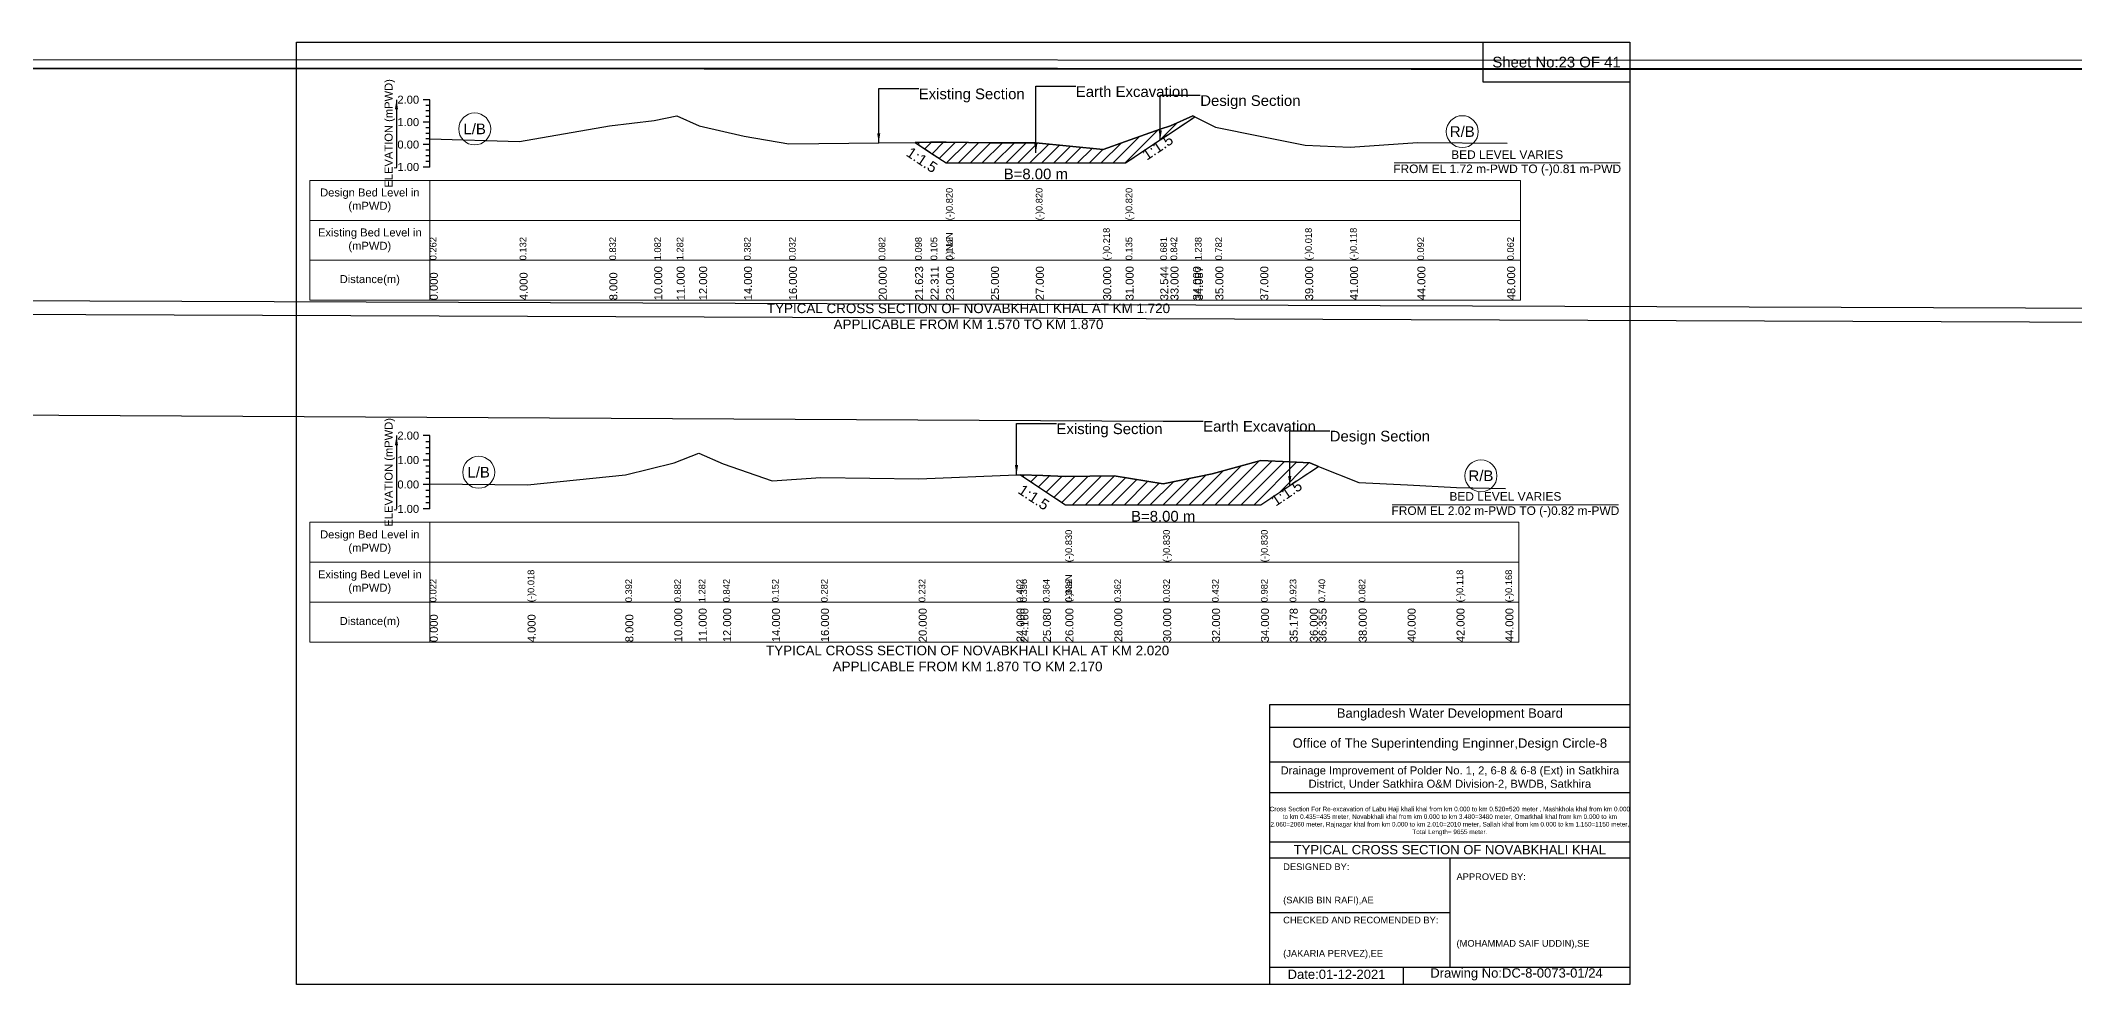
# Model space of a CAD drawing. Header units: inches. Extents: x 0 to 506000, y -4242 to 7.
# Drawn here: x 318849 to 328000, y -4242 to 7 of the extents above; entities that cross this region are included whole.
import ezdxf

# ---------------------------------------------------------------- set-up
doc = ezdxf.new("R2010")
doc.units = ezdxf.units.IN
doc.header["$LTSCALE"] = 7
doc.header["$MEASUREMENT"] = 0
doc.linetypes.add('DASHED', pattern=[0.75, 0.5, -0.25])
for name, color, linetype, lineweight in [('Cross section Data Border', 7, 'Continuous', 9), ('Cross Section Labels', 7, 'Continuous', 9), ('Design_Bed_Level for Xsection', 7, 'DASHED', 25), ('Existing_Bed_Level for Xsection', 7, 'Continuous', 25), ('Long Section Labels', 7, 'Continuous', 9)]:
    doc.layers.add(name, color=color, linetype=linetype, lineweight=lineweight)
doc.styles.get("Standard").update_dxf_attribs({"font": 'arial.ttf'})
doc.dimstyles.get("Standard").update_dxf_attribs({"dimtxt": 0.18, "dimasz": 0.18, "dimexe": 0.18, "dimexo": 0.0625, "dimgap": 0.09, "dimtad": 0, "dimtih": 1, "dimtoh": 1, "dimdec": 4, "dimzin": 0, "dimdsep": 46, "dimtxsty": 'Standard', "dimcen": 0.09, "dimadec": 0, "dimazin": 0, "dimtfac": 1, "dimtdec": 4, "dimtofl": 0, "dimtmove": 0, "dimatfit": 3, "dimfxl": 1, "dimtolj": 1, "dimtzin": 0, "dimarcsym": 0})

msp = doc.modelspace()

# ---------------------------------------------------------------- hatches: boundary and pattern name
at = {"layer": 'Existing_Bed_Level for Xsection'}
h = msp.add_hatch(dxfattribs=at)
h.set_pattern_fill('ANSI31', color=256, scale=303, style=0)
h.paths.add_polyline_path([(322783.9, -451.1), (322853.4, -497.4), (322923, -543.8), (323125, -543.8), (323327, -543.8), (323630, -543.8), (323731, -543.8), (323886.9, -439.9), (323933, -409.1), (324034, -341.8), (324042.8, -335.9), (324034, -331.5), (323933, -375.9), (323886.9, -392.2), (323731, -447.3), (323630, -483), (323327, -452.7), (323125, -452.7), (322923, -449.7), (322853.4, -450.4)])
h = msp.add_hatch(dxfattribs=at)
h.set_pattern_fill('ANSI31', color=256, scale=330, style=0)
h.paths.add_polyline_path([(323257.6, -1947.9), (323358.8, -2015.4), (323460, -2082.8), (323680, -2082.8), (323900, -2082.8), (324120, -2082.8), (324340, -2082.8), (324469.5, -1996.5), (324560, -1936.2), (324599, -1910.1), (324560, -1894.5), (324469.5, -1890), (324340, -1883.5), (324120, -1944), (323900, -1988), (323680, -1951.7), (323460, -1955), (323358.8, -1951.5)])

# ---------------------------------------------------------------- linework, layer by layer
for points in [[(320000, 0), (326000, 0), (326000, -4242), (320000, -4242)], [(325340, 0), (326000, 0), (326000, -180), (325340, -180)]]:
    msp.add_lwpolyline(points, close=True)
for points in [[(324380, -4242), (324380, -2982), (326000, -2982)], [(324380, -3084), (326000, -3084)], [(324380, -3240), (326000, -3240)], [(324380, -3378), (326000, -3378)], [(324380, -3600), (326000, -3600)], [(324380, -3672), (326000, -3672)], [(325190, -3672), (325190, -4164)], [(324380, -3918), (325190, -3918)], [(324380, -4164), (326000, -4164)], [(324980, -4164), (324980, -4242)]]:
    msp.add_lwpolyline(points)
at = {"layer": 'Cross section Data Border'}
for points in [[(320060, -622), (325508, -622), (325508, -1162), (320060, -1162)], [(320060, -2161.5), (325500, -2161.5), (325500, -2701.5), (320060, -2701.5)]]:
    msp.add_lwpolyline(points, close=True, dxfattribs=at)
for points in [[(320600, -622), (320600, -1162)], [(320060, -802), (325508, -802)], [(320060, -982), (325508, -982)], [(320600, -2161.5), (320600, -2701.5)], [(320060, -2341.5), (325500, -2341.5)], [(320060, -2521.5), (325500, -2521.5)]]:
    msp.add_lwpolyline(points, dxfattribs=at)
at = {"layer": 'Cross Section Labels'}
for points in [[(324939, -543.8), (325957, -543.8)], [(324931, -2082.8), (325949, -2082.8)]]:
    msp.add_lwpolyline(points, dxfattribs=at)
for centre in [(320802, -390.6), (325246, -402.7), (320820, -1936.3), (325330, -1952.2)]:
    msp.add_circle(centre, 72, dxfattribs=at)
at = {"layer": 'Design_Bed_Level for Xsection'}
for points in [[(322783.9, -451.1), (322853.4, -497.4), (322923, -543.8), (323327, -543.8), (323731, -543.8), (323886.9, -439.9), (324042.8, -335.9)], [(323257.6, -1947.9), (323358.8, -2015.4), (323460, -2082.8), (323900, -2082.8), (324340, -2082.8), (324469.5, -1996.5), (324599, -1910.1)]]:
    msp.add_lwpolyline(points, dxfattribs=at)
at = {"layer": 'Existing_Bed_Level for Xsection'}
for points in [[(320600, -259), (320570, -259)], [(320600, -562), (320600, -461), (320600, -360), (320600, -259)], [(320600, -360), (320570, -360)], [(320600, -284.2), (320582, -284.2)], [(320600, -309.5), (320582, -309.5)], [(320600, -334.7), (320582, -334.7)], [(320600, -434.5), (321004, -447.6), (321408, -376.9), (321610, -351.7), (321711, -331.5), (321812, -376.9), (322014, -422.4), (322216, -457.8), (322620, -452.7), (322783.9, -451.1), (322853.4, -450.4), (322923, -449.7), (322923, -449.7), (323125, -452.7), (323327, -452.7), (323327, -452.7), (323630, -483), (323731, -447.3), (323731, -447.3), (323886.9, -392.2), (323933, -375.9), (324034, -331.5), (324042.8, -335.9), (324135, -382), (324337, -422.4), (324539, -462.8), (324741, -472.9), (325044, -451.7), (325448, -454.7)], [(320600, -385.2), (320582, -385.2)], [(320600, -410.5), (320582, -410.5)], [(320600, -435.7), (320582, -435.7)], [(320600, -461), (320570, -461)], [(320600, -486.2), (320582, -486.2)], [(320600, -511.5), (320582, -511.5)], [(320600, -536.7), (320582, -536.7)], [(320600, -562), (320570, -562)], [(320600, -1771.5), (320570, -1771.5)], [(320600, -1799), (320582, -1799)], [(320600, -1826.5), (320582, -1826.5)], [(320600, -2101.5), (320600, -1991.5), (320600, -1881.5), (320600, -1771.5)], [(320600, -1881.5), (320570, -1881.5)], [(320600, -1854), (320582, -1854)], [(320600, -1909), (320582, -1909)], [(320600, -1989.1), (321040, -1993.5), (321480, -1948.4), (321700, -1894.5), (321810, -1850.5), (321920, -1898.9), (322140, -1974.8), (322360, -1960.5), (322800, -1966), (323240, -1947.3), (323257.6, -1947.9), (323358.8, -1951.5), (323460, -1955), (323460, -1955), (323680, -1951.7), (323900, -1988), (323900, -1988), (324120, -1944), (324340, -1883.5), (324340, -1883.5), (324469.5, -1890), (324560, -1894.5), (324599, -1910.1), (324780, -1982.5), (325000, -1993.5), (325220, -2004.5), (325440, -2010)], [(320600, -1991.5), (320570, -1991.5)], [(320600, -1936.5), (320582, -1936.5)], [(320600, -1964), (320582, -1964)], [(320600, -2101.5), (320570, -2101.5)], [(320600, -2019), (320582, -2019)], [(320600, -2046.5), (320582, -2046.5)], [(320600, -2074), (320582, -2074)]]:
    msp.add_lwpolyline(points, dxfattribs=at)
for points in [[(322783.9, -451.1), (322783.9, -451.1), (322853.4, -497.4), (322923, -543.8), (322923, -543.8), (323125, -543.8), (323327, -543.8), (323327, -543.8), (323630, -543.8), (323731, -543.8), (323731, -543.8), (323886.9, -439.9), (323933, -409.1), (324034, -341.8), (324042.8, -335.9), (324042.8, -335.9), (324042.8, -335.9), (324034, -331.5), (323933, -375.9), (323886.9, -392.2), (323731, -447.3), (323731, -447.3), (323630, -483), (323327, -452.7), (323327, -452.7), (323125, -452.7), (322923, -449.7), (322923, -449.7), (322853.4, -450.4), (322783.9, -451.1)], [(323257.6, -1947.9), (323358.8, -2015.4), (323460, -2082.8), (323460, -2082.8), (323680, -2082.8), (323900, -2082.8), (323900, -2082.8), (324120, -2082.8), (324340, -2082.8), (324340, -2082.8), (324469.5, -1996.5), (324560, -1936.2), (324599, -1910.1), (324560, -1894.5), (324469.5, -1890), (324340, -1883.5), (324340, -1883.5), (324120, -1944), (323900, -1988), (323900, -1988), (323680, -1951.7), (323460, -1955), (323460, -1955), (323358.8, -1951.5)]]:
    msp.add_lwpolyline(points, close=True, dxfattribs=at)

# ---------------------------------------------------------------- texts
at = {"attachment_point": 5}
for s, insert, char_height in [('Sheet No:23 OF 41', (325670, -90), 48), ('Bangladesh Water Development Board', (325190, -3027), 42), ('Office of The Superintending Enginner,Design Circle-8', (325190, -3162), 42)]:
    msp.add_mtext(s, dxfattribs=dict(at, insert=insert, char_height=char_height))
for s, insert, char_height, width, attachment_point in [('Drainage Improvement of Polder No. 1, 2, 6-8 & 6-8 (Ext) in Satkhira District, Under Satkhira O&M Division-2, BWDB, Satkhira', (325190, -3312), 36, 1680, 5), ('Cross Section For Re-excavation of Labu Haji khali khal from km 0.000 to km 0.520=520 meter , Mashkhola khal from km 0.000 to km 0.435=435 meter, Novabkhali khal from km 0.000 to km 3.480=3480 meter, Omarkhali khal from km 0.000 to km 2.060=2060 meter, Rajnagar khal from km 0.000 to km 2.010=2010 meter, Sallah khal from km 0.000 to km 1.150=1150 meter, Total Length= 9655 meter. ', (325190, -3507), 20.5611, 1620, 5), ('TYPICAL CROSS SECTION OF NOVABKHALI KHAL', (325190, -3636), 42, 1680, 5), ('DESIGNED BY:^J^J^J(SAKIB BIN RAFI),AE', (324440, -3792), 30, 840, 4), ('APPROVED BY:^J^J^J^J^J^J(MOHAMMAD SAIF UDDIN),SE', (325220, -3912), 30, 840, 4), ('CHECKED AND RECOMENDED BY:^J^J^J(JAKARIA PERVEZ),EE', (324440, -4032), 30, 840, 4), ('Date:01-12-2021', (324680, -4197), 42, 840, 5), ('Drawing No:DC-8-0073-01/24', (325490, -4197), 42, 1320, 5)]:
    msp.add_mtext(s, dxfattribs=dict(insert=insert, char_height=char_height, width=width, attachment_point=attachment_point))
at = {"layer": 'Cross section Data Border', "char_height": 36, "width": 480, "attachment_point": 5}
for s, insert in [('Design Bed Level in (mPWD)', (320330, -712)), ('Existing Bed Level in (mPWD)', (320330, -892)), ('Distance(m)', (320330, -1072)), ('Design Bed Level in (mPWD)', (320330, -2251.5)), ('Existing Bed Level in (mPWD)', (320330, -2431.5)), ('Distance(m)', (320330, -2611.5))]:
    msp.add_mtext(s, dxfattribs=dict(at, insert=insert))
at = {"layer": 'Cross Section Labels'}
for s, insert, char_height, attachment_point in [('Existing Section', (322800, -208.5), 48, 1), ('Earth Excavation', (323507, -198.4), 48, 1), ('Design Section', (324066.9, -238.8), 48, 1), ('L/B', (320802, -390.6), 48, 5), ('R/B', (325246, -402.7), 48, 5), ('BED LEVEL VARIES ^JFROM EL 1.72 m-PWD TO (-)0.81 m-PWD', (325448, -543.8), 38.4, 5), ('B=8.00 m', (323327, -569.1), 48, 2), ('TYPICAL CROSS SECTION OF NOVABKHALI KHAL AT KM 1.720^JAPPLICABLE FROM KM 1.570 TO KM 1.870', (323024, -1234.5), 43.2, 5), ('Existing Section', (323420, -1716.5), 48, 1), ('Earth Excavation', (324080, -1705.5), 48, 1), ('Design Section', (324649.5, -1749.5), 48, 1), ('L/B', (320820, -1936.3), 48, 5), ('R/B', (325330, -1952.2), 48, 5), ('BED LEVEL VARIES ^JFROM EL 2.02 m-PWD TO (-)0.82 m-PWD', (325440, -2082.8), 38.4, 5), ('B=8.00 m', (323900, -2110.3), 48, 2), ('TYPICAL CROSS SECTION OF NOVABKHALI KHAL AT KM 2.020^JAPPLICABLE FROM KM 1.870 TO KM 2.170', (323020, -2775), 43.2, 5)]:
    msp.add_mtext(s, dxfattribs=dict(at, insert=insert, char_height=char_height, attachment_point=attachment_point))
at = {"layer": 'Cross Section Labels', "char_height": 48, "attachment_point": 2}
for insert, rotation in [((323861.7, -452.5), 33.69007), ((322828.2, -510.1), 326.30993), ((323331.3, -2029.1), 326.30993), ((324442, -2010.2), 33.69007)]:
    msp.add_mtext('1:1.5', dxfattribs=dict(at, insert=insert, rotation=rotation))
at = {"layer": 'Existing_Bed_Level for Xsection', "char_height": 36, "attachment_point": 5, "rotation": 90}
for insert in [(320420, -410.5), (320420, -1936.5)]:
    msp.add_mtext('ELEVATION (mPWD)', dxfattribs=dict(at, insert=insert))
at = {"layer": 'Existing_Bed_Level for Xsection', "char_height": 36, "attachment_point": 6}
for s, insert in [('2.00', (320552, -259)), ('1.00', (320552, -360)), ('0.00', (320552, -461)), ('-1.00', (320552, -562)), ('2.00', (320552, -1771.5)), ('1.00', (320552, -1881.5)), ('0.00', (320552, -1991.5)), ('-1.00', (320552, -2101.5))]:
    msp.add_mtext(s, dxfattribs=dict(at, insert=insert))
at = {"layer": 'Long Section Labels', "attachment_point": 1, "rotation": 90}
for s, insert, char_height in [('(-)0.820', (322923, -802), 30), ('(-)0.820', (323327, -802), 30), ('(-)0.820', (323731, -802), 30), ('0.262', (320600, -982), 30), ('0.132', (321004, -982), 30), ('0.832', (321408, -982), 30), ('0.832', (321408, -982), 30), ('1.082', (321610, -982), 30), ('1.282', (321711, -982), 30), ('1.282', (321711, -982), 30), ('0.382', (322014, -982), 30), ('0.382', (322014, -982), 30), ('0.032', (322216, -982), 30), ('0.082', (322620, -982), 30), ('0.082', (322620, -982), 30), ('0.082', (322620, -982), 30), ('0.082', (322620, -982), 30), ('0.082', (322620, -982), 30), ('0.098', (322783.9, -982), 30), ('0.105', (322853.4, -982), 30), ('(-)NaN', (322923, -982), 30), ('0.112', (322923, -982), 30), ('0.112', (322923, -982), 30), ('(-)0.218', (323630, -982), 30), ('0.135', (323731, -982), 30), ('0.135', (323731, -982), 30), ('0.135', (323731, -982), 30), ('0.681', (323886.9, -982), 30), ('0.842', (323933, -982), 30), ('1.238', (324042.8, -982), 30), ('0.782', (324135, -982), 30), ('(-)0.018', (324539, -982), 30), ('(-)0.118', (324741, -982), 30), ('0.092', (325044, -982), 30), ('0.062', (325448, -982), 30), ('0.000', (320600, -1162), 36), ('4.000', (321004, -1162), 36), ('8.000', (321408, -1162), 36), ('10.000', (321610, -1162), 36), ('11.000', (321711, -1162), 36), ('12.000', (321812, -1162), 36), ('14.000', (322014, -1162), 36), ('16.000', (322216, -1162), 36), ('20.000', (322620, -1162), 36), ('21.623', (322783.9, -1162), 36), ('22.311', (322853.4, -1162), 36), ('23.000', (322923, -1162), 36), ('23.000', (322923, -1162), 36), ('23.000', (322923, -1162), 36), ('25.000', (323125, -1162), 36), ('27.000', (323327, -1162), 36), ('27.000', (323327, -1162), 36), ('27.000', (323327, -1162), 36), ('30.000', (323630, -1162), 36), ('31.000', (323731, -1162), 36), ('31.000', (323731, -1162), 36), ('31.000', (323731, -1162), 36), ('32.544', (323886.9, -1162), 36), ('33.000', (323933, -1162), 36), ('34.000', (324034, -1162), 36), ('34.087', (324042.8, -1162), 36), ('35.000', (324135, -1162), 36), ('37.000', (324337, -1162), 36), ('39.000', (324539, -1162), 36), ('41.000', (324741, -1162), 36), ('44.000', (325044, -1162), 36), ('48.000', (325448, -1162), 36), ('(-)0.830', (323460, -2341.5), 30), ('(-)0.830', (323900, -2341.5), 30), ('(-)0.830', (324340, -2341.5), 30), ('(-)0.018', (321040, -2521.5), 30), ('(-)0.018', (321040, -2521.5), 30), ('(-)0.118', (325220, -2521.5), 30), ('(-)0.168', (325440, -2521.5), 30), ('0.022', (320600, -2521.5), 30), ('0.392', (321480, -2521.5), 30), ('0.882', (321700, -2521.5), 30), ('0.882', (321700, -2521.5), 30), ('1.282', (321810, -2521.5), 30), ('0.842', (321920, -2521.5), 30), ('0.152', (322140, -2521.5), 30), ('0.282', (322360, -2521.5), 30), ('0.232', (322800, -2521.5), 30), ('0.402', (323240, -2521.5), 30), ('0.396', (323257.6, -2521.5), 30), ('0.364', (323358.8, -2521.5), 30), ('(-)NaN', (323460, -2521.5), 30), ('(-)NaN', (323460, -2521.5), 30), ('(-)NaN', (323460, -2521.5), 30), ('0.332', (323460, -2521.5), 30), ('0.332', (323460, -2521.5), 30), ('0.362', (323680, -2521.5), 30), ('0.032', (323900, -2521.5), 30), ('0.032', (323900, -2521.5), 30), ('0.432', (324120, -2521.5), 30), ('0.982', (324340, -2521.5), 30), ('0.982', (324340, -2521.5), 30), ('0.923', (324469.5, -2521.5), 30), ('0.740', (324599, -2521.5), 30), ('0.082', (324780, -2521.5), 30), ('10.000', (321700, -2701.5), 36), ('11.000', (321810, -2701.5), 36), ('12.000', (321920, -2701.5), 36), ('14.000', (322140, -2701.5), 36), ('16.000', (322360, -2701.5), 36), ('20.000', (322800, -2701.5), 36), ('24.000', (323240, -2701.5), 36), ('24.160', (323257.6, -2701.5), 36), ('25.080', (323358.8, -2701.5), 36), ('26.000', (323460, -2701.5), 36), ('26.000', (323460, -2701.5), 36), ('26.000', (323460, -2701.5), 36), ('28.000', (323680, -2701.5), 36), ('30.000', (323900, -2701.5), 36), ('30.000', (323900, -2701.5), 36), ('30.000', (323900, -2701.5), 36), ('32.000', (324120, -2701.5), 36), ('34.000', (324340, -2701.5), 36), ('34.000', (324340, -2701.5), 36), ('34.000', (324340, -2701.5), 36), ('35.178', (324469.5, -2701.5), 36), ('36.000', (324560, -2701.5), 36), ('36.355', (324599, -2701.5), 36), ('38.000', (324780, -2701.5), 36), ('40.000', (325000, -2701.5), 36), ('42.000', (325220, -2701.5), 36), ('44.000', (325440, -2701.5), 36), ('0.000', (320600, -2701.5), 36), ('4.000', (321040, -2701.5), 36), ('8.000', (321480, -2701.5), 36)]:
    msp.add_mtext(s, dxfattribs=dict(at, insert=insert, char_height=char_height))

# ---------------------------------------------------------------- leaders
at = {"layer": 'Cross Section Labels', "annotation_type": 0, "has_hookline": 1, "hookline_direction": 0}
for points, text_width in [([(0, 0), (403262, -145.5), (403441.9, -145.5)], 497), ([(0, 0), (413300, -154.4), (413479.9, -154.4)], 497), ([(0, 0), (452717.5, -111.2), (452897.4, -111.2)], 497), ([(0, 0), (323900, -1705.5), (324079.9, -1705.5)], 497), ([(0, 0), (412980, -1586.3), (413159.9, -1586.3)], 497), ([(0, 0), (443222, -1616.7), (443401.9, -1616.7)], 497), ([(322620, -452.7), (322620, -208.5), (322799.9, -208.5)], 467.2), ([(323327, -498.3), (323327, -198.4), (323506.9, -198.4)], 497), ([(323886.9, -439.9), (323886.9, -238.8), (324066.8, -238.8)], 441.2), ([(323240, -1947.3), (323240, -1716.5), (323419.9, -1716.5)], 467.2), ([(324469.5, -1996.5), (324469.5, -1749.5), (324649.4, -1749.5)], 441.2)]:
    msp.add_leader(points, dimstyle='Standard', override={"dimasz": 43.2}, dxfattribs=dict(at, text_width=text_width))
at = {"layer": 'Existing_Bed_Level for Xsection'}
for points in [[(320450, -259), (320450, -562)], [(320450, -1771.5), (320450, -2101.5)]]:
    msp.add_leader(points, dimstyle='Standard', override={"dimasz": 43.2}, dxfattribs=at)

doc.saveas('drawing.dxf')
